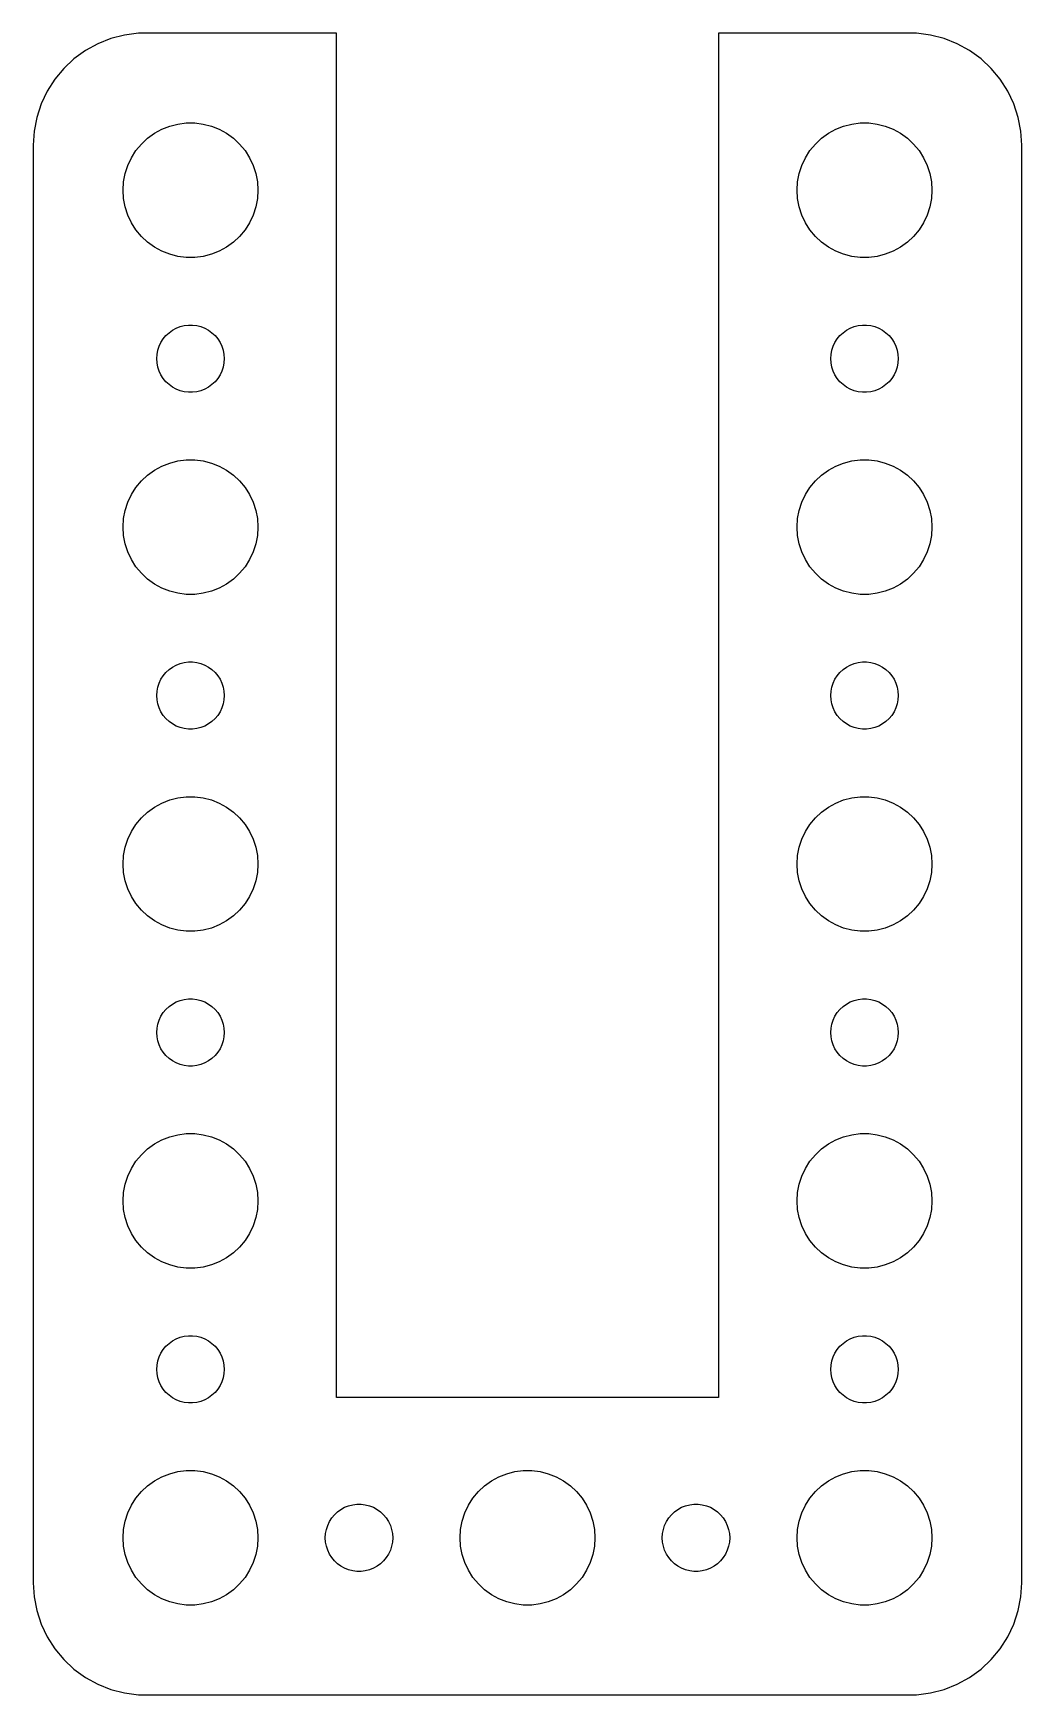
# Model space of a CAD drawing. Header units: metres. Extents: x -22 to 22, y 383 to 709.
# Drawn here: x -22 to 22, y 635 to 709 of the extents above; entities that cross this region are included whole.
import ezdxf

# ---------------------------------------------------------------- set-up
doc = ezdxf.new("R2010")
doc.units = ezdxf.units.M

msp = doc.modelspace()

# ---------------------------------------------------------------- linework, layer by layer
for p, q in [((-18.5451, 708.755), (-19.1289, 708.524)), ((-17.9369, 708.911), (-18.5451, 708.755)), ((-17.3139, 708.99), (-17.9369, 708.911)), ((-8.5, 708.99), (-17.3139, 708.99)), ((-8.5, 648.25), (-8.5, 708.99)), ((17.3139, 708.99), (8.5, 708.99)), ((8.5, 708.99), (8.5, 648.25)), ((17.9369, 708.911), (17.3139, 708.99)), ((18.5451, 708.755), (17.9369, 708.911)), ((19.1289, 708.524), (18.5451, 708.755)), ((-19.6791, 708.222), (-20.1871, 707.853)), ((-19.1289, 708.524), (-19.6791, 708.222)), ((19.6791, 708.222), (19.1289, 708.524)), ((20.1871, 707.853), (19.6791, 708.222)), ((-20.6448, 707.423), (-21.0451, 706.939)), ((-20.1871, 707.853), (-20.6448, 707.423)), ((20.6448, 707.423), (20.1871, 707.853)), ((21.0451, 706.939), (20.6448, 707.423)), ((-21.0451, 706.939), (-21.3815, 706.409)), ((21.3815, 706.409), (21.0451, 706.939)), ((-21.6489, 705.841), (-21.8429, 705.243)), ((-21.3815, 706.409), (-21.6489, 705.841)), ((21.6489, 705.841), (21.3815, 706.409)), ((21.8429, 705.243), (21.6489, 705.841)), ((-21.8429, 705.243), (-21.9606, 704.627)), ((21.9606, 704.627), (21.8429, 705.243)), ((-21.9606, 704.627), (-22, 704)), ((-17.1869, 704.054), (-16.9123, 704.312)), ((-16.9123, 704.312), (-16.6075, 704.533)), ((-16.6075, 704.533), (-16.2773, 704.714)), ((-16.2773, 704.714), (-15.927, 704.853)), ((-15.927, 704.853), (-15.5621, 704.947)), ((-15.5621, 704.947), (-15.1884, 704.994)), ((-15.1884, 704.994), (-14.8116, 704.994)), ((-14.8116, 704.994), (-14.4379, 704.947)), ((-14.4379, 704.947), (-14.0729, 704.853)), ((-14.0729, 704.853), (-13.7227, 704.714)), ((-13.7227, 704.714), (-13.3925, 704.533)), ((-13.3925, 704.533), (-13.0877, 704.312)), ((-13.0877, 704.312), (-12.8131, 704.054)), ((12.8131, 704.054), (13.0877, 704.312)), ((13.0877, 704.312), (13.3925, 704.533)), ((13.3925, 704.533), (13.7227, 704.714)), ((13.7227, 704.714), (14.0729, 704.853)), ((14.0729, 704.853), (14.4379, 704.947)), ((14.4379, 704.947), (14.8116, 704.994)), ((14.8116, 704.994), (15.1884, 704.994)), ((15.1884, 704.994), (15.5621, 704.947)), ((15.5621, 704.947), (15.927, 704.853)), ((15.927, 704.853), (16.2773, 704.714)), ((16.2773, 704.714), (16.6075, 704.533)), ((16.6075, 704.533), (16.9123, 704.312)), ((16.9123, 704.312), (17.1869, 704.054)), ((22, 704), (21.9606, 704.627)), ((-22, 704), (-22, 640)), ((-17.6289, 703.445), (-17.427, 703.763)), ((-17.427, 703.763), (-17.1869, 704.054)), ((-12.8131, 704.054), (-12.5729, 703.763)), ((-12.5729, 703.763), (-12.3711, 703.445)), ((12.3711, 703.445), (12.5729, 703.763)), ((12.5729, 703.763), (12.8131, 704.054)), ((17.1869, 704.054), (17.427, 703.763)), ((17.427, 703.763), (17.6289, 703.445)), ((22, 640), (22, 704)), ((-17.9057, 702.746), (-17.7893, 703.104)), ((-17.7893, 703.104), (-17.6289, 703.445)), ((-12.3711, 703.445), (-12.2107, 703.104)), ((-12.2107, 703.104), (-12.0942, 702.746)), ((12.0942, 702.746), (12.2107, 703.104)), ((12.2107, 703.104), (12.3711, 703.445)), ((17.6289, 703.445), (17.7893, 703.104)), ((17.7893, 703.104), (17.9057, 702.746)), ((-18, 702), (-17.9763, 702.376)), ((-17.9763, 702.376), (-17.9057, 702.746)), ((-12.0942, 702.746), (-12.0237, 702.376)), ((-12.0237, 702.376), (-12, 702)), ((12, 702), (12.0237, 702.376)), ((12.0237, 702.376), (12.0942, 702.746)), ((17.9057, 702.746), (17.9763, 702.376)), ((17.9763, 702.376), (18, 702)), ((-17.9763, 701.624), (-18, 702)), ((-17.9057, 701.254), (-17.9763, 701.624)), ((-12.0237, 701.624), (-12.0942, 701.254)), ((-12, 702), (-12.0237, 701.624)), ((12.0237, 701.624), (12, 702)), ((12.0942, 701.254), (12.0237, 701.624)), ((17.9763, 701.624), (17.9057, 701.254)), ((18, 702), (17.9763, 701.624)), ((-17.7893, 700.896), (-17.9057, 701.254)), ((-17.6289, 700.555), (-17.7893, 700.896)), ((-12.2107, 700.896), (-12.3711, 700.555)), ((-12.0942, 701.254), (-12.2107, 700.896)), ((12.2107, 700.896), (12.0942, 701.254)), ((12.3711, 700.555), (12.2107, 700.896)), ((17.7893, 700.896), (17.6289, 700.555)), ((17.9057, 701.254), (17.7893, 700.896)), ((-17.427, 700.237), (-17.6289, 700.555)), ((-17.1869, 699.946), (-17.427, 700.237)), ((-16.9123, 699.688), (-17.1869, 699.946)), ((-12.8131, 699.946), (-13.0877, 699.688)), ((-12.5729, 700.237), (-12.8131, 699.946)), ((-12.3711, 700.555), (-12.5729, 700.237)), ((12.5729, 700.237), (12.3711, 700.555)), ((12.8131, 699.946), (12.5729, 700.237)), ((13.0877, 699.688), (12.8131, 699.946)), ((17.1869, 699.946), (16.9123, 699.688)), ((17.427, 700.237), (17.1869, 699.946)), ((17.6289, 700.555), (17.427, 700.237)), ((-16.6075, 699.467), (-16.9123, 699.688)), ((-16.2773, 699.286), (-16.6075, 699.467)), ((-15.927, 699.147), (-16.2773, 699.286)), ((-15.5621, 699.053), (-15.927, 699.147)), ((-14.0729, 699.147), (-14.4379, 699.053)), ((-13.7227, 699.286), (-14.0729, 699.147)), ((-13.3925, 699.467), (-13.7227, 699.286)), ((-13.0877, 699.688), (-13.3925, 699.467)), ((13.3925, 699.467), (13.0877, 699.688)), ((13.7227, 699.286), (13.3925, 699.467)), ((14.0729, 699.147), (13.7227, 699.286)), ((14.4379, 699.053), (14.0729, 699.147)), ((15.927, 699.147), (15.5621, 699.053)), ((16.2773, 699.286), (15.927, 699.147)), ((16.6075, 699.467), (16.2773, 699.286)), ((16.9123, 699.688), (16.6075, 699.467)), ((-15.1884, 699.006), (-15.5621, 699.053)), ((-14.8116, 699.006), (-15.1884, 699.006)), ((-14.4379, 699.053), (-14.8116, 699.006)), ((14.8116, 699.006), (14.4379, 699.053)), ((15.1884, 699.006), (14.8116, 699.006)), ((15.5621, 699.053), (15.1884, 699.006)), ((-16.2135, 695.382), (-16.0934, 695.527)), ((-16.0934, 695.527), (-15.9561, 695.656)), ((-15.9561, 695.656), (-15.8037, 695.766)), ((-15.8037, 695.766), (-15.6387, 695.857)), ((-15.6387, 695.857), (-15.4635, 695.927)), ((-15.4635, 695.927), (-15.2811, 695.973)), ((-15.2811, 695.973), (-15.0942, 695.997)), ((-15.0942, 695.997), (-14.9058, 695.997)), ((-14.9058, 695.997), (-14.7189, 695.973)), ((-14.7189, 695.973), (-14.5365, 695.927)), ((-14.5365, 695.927), (-14.3613, 695.857)), ((-14.3613, 695.857), (-14.1963, 695.766)), ((-14.1963, 695.766), (-14.0439, 695.656)), ((-14.0439, 695.656), (-13.9065, 695.527)), ((-13.9065, 695.527), (-13.7865, 695.382)), ((13.7865, 695.382), (13.9065, 695.527)), ((13.9065, 695.527), (14.0439, 695.656)), ((14.0439, 695.656), (14.1963, 695.766)), ((14.1963, 695.766), (14.3613, 695.857)), ((14.3613, 695.857), (14.5365, 695.927)), ((14.5365, 695.927), (14.7189, 695.973)), ((14.7189, 695.973), (14.9058, 695.997)), ((14.9058, 695.997), (15.0942, 695.997)), ((15.0942, 695.997), (15.2811, 695.973)), ((15.2811, 695.973), (15.4635, 695.927)), ((15.4635, 695.927), (15.6387, 695.857)), ((15.6387, 695.857), (15.8037, 695.766)), ((15.8037, 695.766), (15.9561, 695.656)), ((15.9561, 695.656), (16.0934, 695.527)), ((16.0934, 695.527), (16.2135, 695.382)), ((-16.5, 694.5), (-16.4882, 694.688)), ((-16.4882, 694.688), (-16.4529, 694.873)), ((-16.4529, 694.873), (-16.3947, 695.052)), ((-16.3947, 695.052), (-16.3145, 695.223)), ((-16.3145, 695.223), (-16.2135, 695.382)), ((-13.7865, 695.382), (-13.6855, 695.223)), ((-13.6855, 695.223), (-13.6053, 695.052)), ((-13.6053, 695.052), (-13.5471, 694.873)), ((-13.5471, 694.873), (-13.5118, 694.688)), ((-13.5118, 694.688), (-13.5, 694.5)), ((13.5, 694.5), (13.5118, 694.688)), ((13.5118, 694.688), (13.5471, 694.873)), ((13.5471, 694.873), (13.6053, 695.052)), ((13.6053, 695.052), (13.6855, 695.223)), ((13.6855, 695.223), (13.7865, 695.382)), ((16.2135, 695.382), (16.3145, 695.223)), ((16.3145, 695.223), (16.3947, 695.052)), ((16.3947, 695.052), (16.4529, 694.873)), ((16.4529, 694.873), (16.4882, 694.688)), ((16.4882, 694.688), (16.5, 694.5)), ((-16.4882, 694.312), (-16.5, 694.5)), ((-16.4529, 694.127), (-16.4882, 694.312)), ((-16.3947, 693.948), (-16.4529, 694.127)), ((-16.3145, 693.777), (-16.3947, 693.948)), ((-13.6053, 693.948), (-13.6855, 693.777)), ((-13.5471, 694.127), (-13.6053, 693.948)), ((-13.5118, 694.312), (-13.5471, 694.127)), ((-13.5, 694.5), (-13.5118, 694.312)), ((13.5118, 694.312), (13.5, 694.5)), ((13.5471, 694.127), (13.5118, 694.312)), ((13.6053, 693.948), (13.5471, 694.127)), ((13.6855, 693.777), (13.6053, 693.948)), ((16.3947, 693.948), (16.3145, 693.777)), ((16.4529, 694.127), (16.3947, 693.948)), ((16.4882, 694.312), (16.4529, 694.127)), ((16.5, 694.5), (16.4882, 694.312)), ((-16.2135, 693.618), (-16.3145, 693.777)), ((-16.0934, 693.473), (-16.2135, 693.618)), ((-15.9561, 693.344), (-16.0934, 693.473)), ((-15.8037, 693.234), (-15.9561, 693.344)), ((-15.6387, 693.143), (-15.8037, 693.234)), ((-14.1963, 693.234), (-14.3613, 693.143)), ((-14.0439, 693.344), (-14.1963, 693.234)), ((-13.9065, 693.473), (-14.0439, 693.344)), ((-13.7865, 693.618), (-13.9065, 693.473)), ((-13.6855, 693.777), (-13.7865, 693.618)), ((13.7865, 693.618), (13.6855, 693.777)), ((13.9065, 693.473), (13.7865, 693.618)), ((14.0439, 693.344), (13.9065, 693.473)), ((14.1963, 693.234), (14.0439, 693.344)), ((14.3613, 693.143), (14.1963, 693.234)), ((15.8037, 693.234), (15.6387, 693.143)), ((15.9561, 693.344), (15.8037, 693.234)), ((16.0934, 693.473), (15.9561, 693.344)), ((16.2135, 693.618), (16.0934, 693.473)), ((16.3145, 693.777), (16.2135, 693.618)), ((-15.4635, 693.073), (-15.6387, 693.143)), ((-15.2811, 693.027), (-15.4635, 693.073)), ((-15.0942, 693.003), (-15.2811, 693.027)), ((-14.9058, 693.003), (-15.0942, 693.003)), ((-14.7189, 693.027), (-14.9058, 693.003)), ((-14.5365, 693.073), (-14.7189, 693.027)), ((-14.3613, 693.143), (-14.5365, 693.073)), ((14.5365, 693.073), (14.3613, 693.143)), ((14.7189, 693.027), (14.5365, 693.073)), ((14.9058, 693.003), (14.7189, 693.027)), ((15.0942, 693.003), (14.9058, 693.003)), ((15.2811, 693.027), (15.0942, 693.003)), ((15.4635, 693.073), (15.2811, 693.027)), ((15.6387, 693.143), (15.4635, 693.073)), ((-16.9123, 689.312), (-16.6075, 689.533)), ((-16.6075, 689.533), (-16.2773, 689.714)), ((-16.2773, 689.714), (-15.927, 689.853)), ((-15.927, 689.853), (-15.5621, 689.947)), ((-15.5621, 689.947), (-15.1884, 689.994)), ((-15.1884, 689.994), (-14.8116, 689.994)), ((-14.8116, 689.994), (-14.4379, 689.947)), ((-14.4379, 689.947), (-14.0729, 689.853)), ((-14.0729, 689.853), (-13.7227, 689.714)), ((-13.7227, 689.714), (-13.3925, 689.533)), ((-13.3925, 689.533), (-13.0877, 689.312)), ((13.0877, 689.312), (13.3925, 689.533)), ((13.3925, 689.533), (13.7227, 689.714)), ((13.7227, 689.714), (14.0729, 689.853)), ((14.0729, 689.853), (14.4379, 689.947)), ((14.4379, 689.947), (14.8116, 689.994)), ((14.8116, 689.994), (15.1884, 689.994)), ((15.1884, 689.994), (15.5621, 689.947)), ((15.5621, 689.947), (15.927, 689.853)), ((15.927, 689.853), (16.2773, 689.714)), ((16.2773, 689.714), (16.6075, 689.533)), ((16.6075, 689.533), (16.9123, 689.312)), ((-17.6289, 688.445), (-17.427, 688.763)), ((-17.427, 688.763), (-17.1869, 689.054)), ((-17.1869, 689.054), (-16.9123, 689.312)), ((-13.0877, 689.312), (-12.8131, 689.054)), ((-12.8131, 689.054), (-12.5729, 688.763)), ((-12.5729, 688.763), (-12.3711, 688.445)), ((12.3711, 688.445), (12.5729, 688.763)), ((12.5729, 688.763), (12.8131, 689.054)), ((12.8131, 689.054), (13.0877, 689.312)), ((16.9123, 689.312), (17.1869, 689.054)), ((17.1869, 689.054), (17.427, 688.763)), ((17.427, 688.763), (17.6289, 688.445)), ((-17.9057, 687.746), (-17.7893, 688.104)), ((-17.7893, 688.104), (-17.6289, 688.445)), ((-12.3711, 688.445), (-12.2107, 688.104)), ((-12.2107, 688.104), (-12.0942, 687.746)), ((12.0942, 687.746), (12.2107, 688.104)), ((12.2107, 688.104), (12.3711, 688.445)), ((17.6289, 688.445), (17.7893, 688.104)), ((17.7893, 688.104), (17.9057, 687.746)), ((-18, 687), (-17.9763, 687.376)), ((-17.9763, 687.376), (-17.9057, 687.746)), ((-12.0942, 687.746), (-12.0237, 687.376)), ((-12.0237, 687.376), (-12, 687)), ((12, 687), (12.0237, 687.376)), ((12.0237, 687.376), (12.0942, 687.746)), ((17.9057, 687.746), (17.9763, 687.376)), ((17.9763, 687.376), (18, 687)), ((-17.9763, 686.624), (-18, 687)), ((-17.9057, 686.254), (-17.9763, 686.624)), ((-12.0237, 686.624), (-12.0942, 686.254)), ((-12, 687), (-12.0237, 686.624)), ((12.0237, 686.624), (12, 687)), ((12.0942, 686.254), (12.0237, 686.624)), ((17.9763, 686.624), (17.9057, 686.254)), ((18, 687), (17.9763, 686.624)), ((-17.7893, 685.896), (-17.9057, 686.254)), ((-17.6289, 685.555), (-17.7893, 685.896)), ((-12.2107, 685.896), (-12.3711, 685.555)), ((-12.0942, 686.254), (-12.2107, 685.896)), ((12.2107, 685.896), (12.0942, 686.254)), ((12.3711, 685.555), (12.2107, 685.896)), ((17.7893, 685.896), (17.6289, 685.555)), ((17.9057, 686.254), (17.7893, 685.896)), ((-17.427, 685.237), (-17.6289, 685.555)), ((-17.1869, 684.946), (-17.427, 685.237)), ((-12.5729, 685.237), (-12.8131, 684.946)), ((-12.3711, 685.555), (-12.5729, 685.237)), ((12.5729, 685.237), (12.3711, 685.555)), ((12.8131, 684.946), (12.5729, 685.237)), ((17.427, 685.237), (17.1869, 684.946)), ((17.6289, 685.555), (17.427, 685.237)), ((-16.9123, 684.688), (-17.1869, 684.946)), ((-16.6075, 684.467), (-16.9123, 684.688)), ((-16.2773, 684.286), (-16.6075, 684.467)), ((-13.3925, 684.467), (-13.7227, 684.286)), ((-13.0877, 684.688), (-13.3925, 684.467)), ((-12.8131, 684.946), (-13.0877, 684.688)), ((13.0877, 684.688), (12.8131, 684.946)), ((13.3925, 684.467), (13.0877, 684.688)), ((13.7227, 684.286), (13.3925, 684.467)), ((16.6075, 684.467), (16.2773, 684.286)), ((16.9123, 684.688), (16.6075, 684.467)), ((17.1869, 684.946), (16.9123, 684.688)), ((-15.927, 684.147), (-16.2773, 684.286)), ((-15.5621, 684.053), (-15.927, 684.147)), ((-15.1884, 684.006), (-15.5621, 684.053)), ((-14.8116, 684.006), (-15.1884, 684.006)), ((-14.4379, 684.053), (-14.8116, 684.006)), ((-14.0729, 684.147), (-14.4379, 684.053)), ((-13.7227, 684.286), (-14.0729, 684.147)), ((14.0729, 684.147), (13.7227, 684.286)), ((14.4379, 684.053), (14.0729, 684.147)), ((14.8116, 684.006), (14.4379, 684.053)), ((15.1884, 684.006), (14.8116, 684.006)), ((15.5621, 684.053), (15.1884, 684.006)), ((15.927, 684.147), (15.5621, 684.053)), ((16.2773, 684.286), (15.927, 684.147)), ((-16.0934, 680.527), (-15.9561, 680.656)), ((-15.9561, 680.656), (-15.8037, 680.766)), ((-15.8037, 680.766), (-15.6387, 680.857)), ((-15.6387, 680.857), (-15.4635, 680.927)), ((-15.4635, 680.927), (-15.2811, 680.973)), ((-15.2811, 680.973), (-15.0942, 680.997)), ((-15.0942, 680.997), (-14.9058, 680.997)), ((-14.9058, 680.997), (-14.7189, 680.973)), ((-14.7189, 680.973), (-14.5365, 680.927)), ((-14.5365, 680.927), (-14.3613, 680.857)), ((-14.3613, 680.857), (-14.1963, 680.766)), ((-14.1963, 680.766), (-14.0439, 680.656)), ((-14.0439, 680.656), (-13.9065, 680.527)), ((13.9065, 680.527), (14.0439, 680.656)), ((14.0439, 680.656), (14.1963, 680.766)), ((14.1963, 680.766), (14.3613, 680.857)), ((14.3613, 680.857), (14.5365, 680.927)), ((14.5365, 680.927), (14.7189, 680.973)), ((14.7189, 680.973), (14.9058, 680.997)), ((14.9058, 680.997), (15.0942, 680.997)), ((15.0942, 680.997), (15.2811, 680.973)), ((15.2811, 680.973), (15.4635, 680.927)), ((15.4635, 680.927), (15.6387, 680.857)), ((15.6387, 680.857), (15.8037, 680.766)), ((15.8037, 680.766), (15.9561, 680.656)), ((15.9561, 680.656), (16.0934, 680.527)), ((-16.4529, 679.873), (-16.3947, 680.052)), ((-16.3947, 680.052), (-16.3145, 680.223)), ((-16.3145, 680.223), (-16.2135, 680.382)), ((-16.2135, 680.382), (-16.0934, 680.527)), ((-13.9065, 680.527), (-13.7865, 680.382)), ((-13.7865, 680.382), (-13.6855, 680.223)), ((-13.6855, 680.223), (-13.6053, 680.052)), ((-13.6053, 680.052), (-13.5471, 679.873)), ((13.5471, 679.873), (13.6053, 680.052)), ((13.6053, 680.052), (13.6855, 680.223)), ((13.6855, 680.223), (13.7865, 680.382)), ((13.7865, 680.382), (13.9065, 680.527)), ((16.0934, 680.527), (16.2135, 680.382)), ((16.2135, 680.382), (16.3145, 680.223)), ((16.3145, 680.223), (16.3947, 680.052)), ((16.3947, 680.052), (16.4529, 679.873)), ((-16.5, 679.5), (-16.4882, 679.688)), ((-16.4882, 679.312), (-16.5, 679.5)), ((-16.4882, 679.688), (-16.4529, 679.873)), ((-16.4529, 679.127), (-16.4882, 679.312)), ((-13.5471, 679.873), (-13.5118, 679.688)), ((-13.5118, 679.312), (-13.5471, 679.127)), ((-13.5118, 679.688), (-13.5, 679.5)), ((-13.5, 679.5), (-13.5118, 679.312)), ((13.5, 679.5), (13.5118, 679.688)), ((13.5118, 679.312), (13.5, 679.5)), ((13.5118, 679.688), (13.5471, 679.873)), ((13.5471, 679.127), (13.5118, 679.312)), ((16.4529, 679.873), (16.4882, 679.688)), ((16.4882, 679.312), (16.4529, 679.127)), ((16.4882, 679.688), (16.5, 679.5)), ((16.5, 679.5), (16.4882, 679.312)), ((-16.3947, 678.948), (-16.4529, 679.127)), ((-16.3145, 678.777), (-16.3947, 678.948)), ((-16.2135, 678.618), (-16.3145, 678.777)), ((-16.0934, 678.473), (-16.2135, 678.618)), ((-15.9561, 678.344), (-16.0934, 678.473)), ((-13.9065, 678.473), (-14.0439, 678.344)), ((-13.7865, 678.618), (-13.9065, 678.473)), ((-13.6855, 678.777), (-13.7865, 678.618)), ((-13.6053, 678.948), (-13.6855, 678.777)), ((-13.5471, 679.127), (-13.6053, 678.948)), ((13.6053, 678.948), (13.5471, 679.127)), ((13.6855, 678.777), (13.6053, 678.948)), ((13.7865, 678.618), (13.6855, 678.777)), ((13.9065, 678.473), (13.7865, 678.618)), ((14.0439, 678.344), (13.9065, 678.473)), ((16.0934, 678.473), (15.9561, 678.344)), ((16.2135, 678.618), (16.0934, 678.473)), ((16.3145, 678.777), (16.2135, 678.618)), ((16.3947, 678.948), (16.3145, 678.777)), ((16.4529, 679.127), (16.3947, 678.948)), ((-15.8037, 678.234), (-15.9561, 678.344)), ((-15.6387, 678.143), (-15.8037, 678.234)), ((-15.4635, 678.073), (-15.6387, 678.143)), ((-15.2811, 678.027), (-15.4635, 678.073)), ((-15.0942, 678.003), (-15.2811, 678.027)), ((-14.9058, 678.003), (-15.0942, 678.003)), ((-14.7189, 678.027), (-14.9058, 678.003)), ((-14.5365, 678.073), (-14.7189, 678.027)), ((-14.3613, 678.143), (-14.5365, 678.073)), ((-14.1963, 678.234), (-14.3613, 678.143)), ((-14.0439, 678.344), (-14.1963, 678.234)), ((14.1963, 678.234), (14.0439, 678.344)), ((14.3613, 678.143), (14.1963, 678.234)), ((14.5365, 678.073), (14.3613, 678.143)), ((14.7189, 678.027), (14.5365, 678.073)), ((14.9058, 678.003), (14.7189, 678.027)), ((15.0942, 678.003), (14.9058, 678.003)), ((15.2811, 678.027), (15.0942, 678.003)), ((15.4635, 678.073), (15.2811, 678.027)), ((15.6387, 678.143), (15.4635, 678.073)), ((15.8037, 678.234), (15.6387, 678.143)), ((15.9561, 678.344), (15.8037, 678.234)), ((-16.6075, 674.533), (-16.2773, 674.714)), ((-16.2773, 674.714), (-15.927, 674.853)), ((-15.927, 674.853), (-15.5621, 674.947)), ((-15.5621, 674.947), (-15.1884, 674.994)), ((-15.1884, 674.994), (-14.8116, 674.994)), ((-14.8116, 674.994), (-14.4379, 674.947)), ((-14.4379, 674.947), (-14.0729, 674.853)), ((-14.0729, 674.853), (-13.7227, 674.714)), ((-13.7227, 674.714), (-13.3925, 674.533)), ((13.3925, 674.533), (13.7227, 674.714)), ((13.7227, 674.714), (14.0729, 674.853)), ((14.0729, 674.853), (14.4379, 674.947)), ((14.4379, 674.947), (14.8116, 674.994)), ((14.8116, 674.994), (15.1884, 674.994)), ((15.1884, 674.994), (15.5621, 674.947)), ((15.5621, 674.947), (15.927, 674.853)), ((15.927, 674.853), (16.2773, 674.714)), ((16.2773, 674.714), (16.6075, 674.533)), ((-17.427, 673.763), (-17.1869, 674.054)), ((-17.1869, 674.054), (-16.9123, 674.312)), ((-16.9123, 674.312), (-16.6075, 674.533)), ((-13.3925, 674.533), (-13.0877, 674.312)), ((-13.0877, 674.312), (-12.8131, 674.054)), ((-12.8131, 674.054), (-12.5729, 673.763)), ((12.5729, 673.763), (12.8131, 674.054)), ((12.8131, 674.054), (13.0877, 674.312)), ((13.0877, 674.312), (13.3925, 674.533)), ((16.6075, 674.533), (16.9123, 674.312)), ((16.9123, 674.312), (17.1869, 674.054)), ((17.1869, 674.054), (17.427, 673.763)), ((-17.7893, 673.104), (-17.6289, 673.445)), ((-17.6289, 673.445), (-17.427, 673.763)), ((-12.5729, 673.763), (-12.3711, 673.445)), ((-12.3711, 673.445), (-12.2107, 673.104)), ((12.2107, 673.104), (12.3711, 673.445)), ((12.3711, 673.445), (12.5729, 673.763)), ((17.427, 673.763), (17.6289, 673.445)), ((17.6289, 673.445), (17.7893, 673.104)), ((-17.9763, 672.376), (-17.9057, 672.746)), ((-17.9057, 672.746), (-17.7893, 673.104)), ((-12.2107, 673.104), (-12.0942, 672.746)), ((-12.0942, 672.746), (-12.0237, 672.376)), ((12.0237, 672.376), (12.0942, 672.746)), ((12.0942, 672.746), (12.2107, 673.104)), ((17.7893, 673.104), (17.9057, 672.746)), ((17.9057, 672.746), (17.9763, 672.376)), ((-18, 672), (-17.9763, 672.376)), ((-17.9763, 671.624), (-18, 672)), ((-12.0237, 672.376), (-12, 672)), ((-12, 672), (-12.0237, 671.624)), ((12, 672), (12.0237, 672.376)), ((12.0237, 671.624), (12, 672)), ((17.9763, 672.376), (18, 672)), ((18, 672), (17.9763, 671.624)), ((-17.9057, 671.254), (-17.9763, 671.624)), ((-17.7893, 670.896), (-17.9057, 671.254)), ((-12.0942, 671.254), (-12.2107, 670.896)), ((-12.0237, 671.624), (-12.0942, 671.254)), ((12.0942, 671.254), (12.0237, 671.624)), ((12.2107, 670.896), (12.0942, 671.254)), ((17.9057, 671.254), (17.7893, 670.896)), ((17.9763, 671.624), (17.9057, 671.254)), ((-17.6289, 670.555), (-17.7893, 670.896)), ((-17.427, 670.237), (-17.6289, 670.555)), ((-12.3711, 670.555), (-12.5729, 670.237)), ((-12.2107, 670.896), (-12.3711, 670.555)), ((12.3711, 670.555), (12.2107, 670.896)), ((12.5729, 670.237), (12.3711, 670.555)), ((17.6289, 670.555), (17.427, 670.237)), ((17.7893, 670.896), (17.6289, 670.555)), ((-17.1869, 669.946), (-17.427, 670.237)), ((-16.9123, 669.688), (-17.1869, 669.946)), ((-16.6075, 669.467), (-16.9123, 669.688)), ((-13.0877, 669.688), (-13.3925, 669.467)), ((-12.8131, 669.946), (-13.0877, 669.688)), ((-12.5729, 670.237), (-12.8131, 669.946)), ((12.8131, 669.946), (12.5729, 670.237)), ((13.0877, 669.688), (12.8131, 669.946)), ((13.3925, 669.467), (13.0877, 669.688)), ((16.9123, 669.688), (16.6075, 669.467)), ((17.1869, 669.946), (16.9123, 669.688)), ((17.427, 670.237), (17.1869, 669.946)), ((-16.2773, 669.286), (-16.6075, 669.467)), ((-15.927, 669.147), (-16.2773, 669.286)), ((-15.5621, 669.053), (-15.927, 669.147)), ((-15.1884, 669.006), (-15.5621, 669.053)), ((-14.8116, 669.006), (-15.1884, 669.006)), ((-14.4379, 669.053), (-14.8116, 669.006)), ((-14.0729, 669.147), (-14.4379, 669.053)), ((-13.7227, 669.286), (-14.0729, 669.147)), ((-13.3925, 669.467), (-13.7227, 669.286)), ((13.7227, 669.286), (13.3925, 669.467)), ((14.0729, 669.147), (13.7227, 669.286)), ((14.4379, 669.053), (14.0729, 669.147)), ((14.8116, 669.006), (14.4379, 669.053)), ((15.1884, 669.006), (14.8116, 669.006)), ((15.5621, 669.053), (15.1884, 669.006)), ((15.927, 669.147), (15.5621, 669.053)), ((16.2773, 669.286), (15.927, 669.147)), ((16.6075, 669.467), (16.2773, 669.286)), ((-15.8037, 665.766), (-15.6387, 665.857)), ((-15.6387, 665.857), (-15.4635, 665.927)), ((-15.4635, 665.927), (-15.2811, 665.973)), ((-15.2811, 665.973), (-15.0942, 665.997)), ((-15.0942, 665.997), (-14.9058, 665.997)), ((-14.9058, 665.997), (-14.7189, 665.973)), ((-14.7189, 665.973), (-14.5365, 665.927)), ((-14.5365, 665.927), (-14.3613, 665.857)), ((-14.3613, 665.857), (-14.1963, 665.766)), ((14.1963, 665.766), (14.3613, 665.857)), ((14.3613, 665.857), (14.5365, 665.927)), ((14.5365, 665.927), (14.7189, 665.973)), ((14.7189, 665.973), (14.9058, 665.997)), ((14.9058, 665.997), (15.0942, 665.997)), ((15.0942, 665.997), (15.2811, 665.973)), ((15.2811, 665.973), (15.4635, 665.927)), ((15.4635, 665.927), (15.6387, 665.857)), ((15.6387, 665.857), (15.8037, 665.766)), ((-16.3947, 665.052), (-16.3145, 665.223)), ((-16.3145, 665.223), (-16.2135, 665.382)), ((-16.2135, 665.382), (-16.0934, 665.527)), ((-16.0934, 665.527), (-15.9561, 665.656)), ((-15.9561, 665.656), (-15.8037, 665.766)), ((-14.1963, 665.766), (-14.0439, 665.656)), ((-14.0439, 665.656), (-13.9065, 665.527)), ((-13.9065, 665.527), (-13.7865, 665.382)), ((-13.7865, 665.382), (-13.6855, 665.223)), ((-13.6855, 665.223), (-13.6053, 665.052)), ((13.6053, 665.052), (13.6855, 665.223)), ((13.6855, 665.223), (13.7865, 665.382)), ((13.7865, 665.382), (13.9065, 665.527)), ((13.9065, 665.527), (14.0439, 665.656)), ((14.0439, 665.656), (14.1963, 665.766)), ((15.8037, 665.766), (15.9561, 665.656)), ((15.9561, 665.656), (16.0934, 665.527)), ((16.0934, 665.527), (16.2135, 665.382)), ((16.2135, 665.382), (16.3145, 665.223)), ((16.3145, 665.223), (16.3947, 665.052)), ((-16.5, 664.5), (-16.4882, 664.688)), ((-16.4882, 664.312), (-16.5, 664.5)), ((-16.4882, 664.688), (-16.4529, 664.873)), ((-16.4529, 664.873), (-16.3947, 665.052)), ((-13.6053, 665.052), (-13.5471, 664.873)), ((-13.5471, 664.873), (-13.5118, 664.688)), ((-13.5118, 664.688), (-13.5, 664.5)), ((-13.5, 664.5), (-13.5118, 664.312)), ((13.5, 664.5), (13.5118, 664.688)), ((13.5118, 664.312), (13.5, 664.5)), ((13.5118, 664.688), (13.5471, 664.873)), ((13.5471, 664.873), (13.6053, 665.052)), ((16.3947, 665.052), (16.4529, 664.873)), ((16.4529, 664.873), (16.4882, 664.688)), ((16.4882, 664.688), (16.5, 664.5)), ((16.5, 664.5), (16.4882, 664.312)), ((-16.4529, 664.127), (-16.4882, 664.312)), ((-16.3947, 663.948), (-16.4529, 664.127)), ((-16.3145, 663.777), (-16.3947, 663.948)), ((-16.2135, 663.618), (-16.3145, 663.777)), ((-16.0934, 663.473), (-16.2135, 663.618)), ((-13.7865, 663.618), (-13.9065, 663.473)), ((-13.6855, 663.777), (-13.7865, 663.618)), ((-13.6053, 663.948), (-13.6855, 663.777)), ((-13.5471, 664.127), (-13.6053, 663.948)), ((-13.5118, 664.312), (-13.5471, 664.127)), ((13.5471, 664.127), (13.5118, 664.312)), ((13.6053, 663.948), (13.5471, 664.127)), ((13.6855, 663.777), (13.6053, 663.948)), ((13.7865, 663.618), (13.6855, 663.777)), ((13.9065, 663.473), (13.7865, 663.618)), ((16.2135, 663.618), (16.0934, 663.473)), ((16.3145, 663.777), (16.2135, 663.618)), ((16.3947, 663.948), (16.3145, 663.777)), ((16.4529, 664.127), (16.3947, 663.948)), ((16.4882, 664.312), (16.4529, 664.127)), ((-15.9561, 663.344), (-16.0934, 663.473)), ((-15.8037, 663.234), (-15.9561, 663.344)), ((-15.6387, 663.143), (-15.8037, 663.234)), ((-15.4635, 663.073), (-15.6387, 663.143)), ((-15.2811, 663.027), (-15.4635, 663.073)), ((-15.0942, 663.003), (-15.2811, 663.027)), ((-14.9058, 663.003), (-15.0942, 663.003)), ((-14.7189, 663.027), (-14.9058, 663.003)), ((-14.5365, 663.073), (-14.7189, 663.027)), ((-14.3613, 663.143), (-14.5365, 663.073)), ((-14.1963, 663.234), (-14.3613, 663.143)), ((-14.0439, 663.344), (-14.1963, 663.234)), ((-13.9065, 663.473), (-14.0439, 663.344)), ((14.0439, 663.344), (13.9065, 663.473)), ((14.1963, 663.234), (14.0439, 663.344)), ((14.3613, 663.143), (14.1963, 663.234)), ((14.5365, 663.073), (14.3613, 663.143)), ((14.7189, 663.027), (14.5365, 663.073)), ((14.9058, 663.003), (14.7189, 663.027)), ((15.0942, 663.003), (14.9058, 663.003)), ((15.2811, 663.027), (15.0942, 663.003)), ((15.4635, 663.073), (15.2811, 663.027)), ((15.6387, 663.143), (15.4635, 663.073)), ((15.8037, 663.234), (15.6387, 663.143)), ((15.9561, 663.344), (15.8037, 663.234)), ((16.0934, 663.473), (15.9561, 663.344)), ((-15.927, 659.853), (-15.5621, 659.947)), ((-15.5621, 659.947), (-15.1884, 659.994)), ((-15.1884, 659.994), (-14.8116, 659.994)), ((-14.8116, 659.994), (-14.4379, 659.947)), ((-14.4379, 659.947), (-14.0729, 659.853)), ((14.0729, 659.853), (14.4379, 659.947)), ((14.4379, 659.947), (14.8116, 659.994)), ((14.8116, 659.994), (15.1884, 659.994)), ((15.1884, 659.994), (15.5621, 659.947)), ((15.5621, 659.947), (15.927, 659.853)), ((-17.1869, 659.054), (-16.9123, 659.312)), ((-16.9123, 659.312), (-16.6075, 659.533)), ((-16.6075, 659.533), (-16.2773, 659.714)), ((-16.2773, 659.714), (-15.927, 659.853)), ((-14.0729, 659.853), (-13.7227, 659.714)), ((-13.7227, 659.714), (-13.3925, 659.533)), ((-13.3925, 659.533), (-13.0877, 659.312)), ((-13.0877, 659.312), (-12.8131, 659.054)), ((12.8131, 659.054), (13.0877, 659.312)), ((13.0877, 659.312), (13.3925, 659.533)), ((13.3925, 659.533), (13.7227, 659.714)), ((13.7227, 659.714), (14.0729, 659.853)), ((15.927, 659.853), (16.2773, 659.714)), ((16.2773, 659.714), (16.6075, 659.533)), ((16.6075, 659.533), (16.9123, 659.312)), ((16.9123, 659.312), (17.1869, 659.054)), ((-17.7893, 658.104), (-17.6289, 658.445)), ((-17.6289, 658.445), (-17.427, 658.763)), ((-17.427, 658.763), (-17.1869, 659.054)), ((-12.8131, 659.054), (-12.5729, 658.763)), ((-12.5729, 658.763), (-12.3711, 658.445)), ((-12.3711, 658.445), (-12.2107, 658.104)), ((12.2107, 658.104), (12.3711, 658.445)), ((12.3711, 658.445), (12.5729, 658.763)), ((12.5729, 658.763), (12.8131, 659.054)), ((17.1869, 659.054), (17.427, 658.763)), ((17.427, 658.763), (17.6289, 658.445)), ((17.6289, 658.445), (17.7893, 658.104)), ((-17.9763, 657.376), (-17.9057, 657.746)), ((-17.9057, 657.746), (-17.7893, 658.104)), ((-12.2107, 658.104), (-12.0942, 657.746)), ((-12.0942, 657.746), (-12.0237, 657.376)), ((12.0237, 657.376), (12.0942, 657.746)), ((12.0942, 657.746), (12.2107, 658.104)), ((17.7893, 658.104), (17.9057, 657.746)), ((17.9057, 657.746), (17.9763, 657.376)), ((-18, 657), (-17.9763, 657.376)), ((-17.9763, 656.624), (-18, 657)), ((-12.0237, 657.376), (-12, 657)), ((-12, 657), (-12.0237, 656.624)), ((12, 657), (12.0237, 657.376)), ((12.0237, 656.624), (12, 657)), ((17.9763, 657.376), (18, 657)), ((18, 657), (17.9763, 656.624)), ((-17.9057, 656.254), (-17.9763, 656.624)), ((-17.7893, 655.896), (-17.9057, 656.254)), ((-12.0942, 656.254), (-12.2107, 655.896)), ((-12.0237, 656.624), (-12.0942, 656.254)), ((12.0942, 656.254), (12.0237, 656.624)), ((12.2107, 655.896), (12.0942, 656.254)), ((17.9057, 656.254), (17.7893, 655.896)), ((17.9763, 656.624), (17.9057, 656.254)), ((-17.6289, 655.555), (-17.7893, 655.896)), ((-17.427, 655.237), (-17.6289, 655.555)), ((-12.3711, 655.555), (-12.5729, 655.237)), ((-12.2107, 655.896), (-12.3711, 655.555)), ((12.3711, 655.555), (12.2107, 655.896)), ((12.5729, 655.237), (12.3711, 655.555)), ((17.6289, 655.555), (17.427, 655.237)), ((17.7893, 655.896), (17.6289, 655.555)), ((-17.1869, 654.946), (-17.427, 655.237)), ((-16.9123, 654.688), (-17.1869, 654.946)), ((-12.8131, 654.946), (-13.0877, 654.688)), ((-12.5729, 655.237), (-12.8131, 654.946)), ((12.8131, 654.946), (12.5729, 655.237)), ((13.0877, 654.688), (12.8131, 654.946)), ((17.1869, 654.946), (16.9123, 654.688)), ((17.427, 655.237), (17.1869, 654.946)), ((-16.6075, 654.467), (-16.9123, 654.688)), ((-16.2773, 654.286), (-16.6075, 654.467)), ((-15.927, 654.147), (-16.2773, 654.286)), ((-15.5621, 654.053), (-15.927, 654.147)), ((-15.1884, 654.006), (-15.5621, 654.053)), ((-14.8116, 654.006), (-15.1884, 654.006)), ((-14.4379, 654.053), (-14.8116, 654.006)), ((-14.0729, 654.147), (-14.4379, 654.053)), ((-13.7227, 654.286), (-14.0729, 654.147)), ((-13.3925, 654.467), (-13.7227, 654.286)), ((-13.0877, 654.688), (-13.3925, 654.467)), ((13.3925, 654.467), (13.0877, 654.688)), ((13.7227, 654.286), (13.3925, 654.467)), ((14.0729, 654.147), (13.7227, 654.286)), ((14.4379, 654.053), (14.0729, 654.147)), ((14.8116, 654.006), (14.4379, 654.053)), ((15.1884, 654.006), (14.8116, 654.006)), ((15.5621, 654.053), (15.1884, 654.006)), ((15.927, 654.147), (15.5621, 654.053)), ((16.2773, 654.286), (15.927, 654.147)), ((16.6075, 654.467), (16.2773, 654.286)), ((16.9123, 654.688), (16.6075, 654.467)), ((-16.3145, 650.223), (-16.2135, 650.382)), ((-16.2135, 650.382), (-16.0934, 650.527)), ((-16.0934, 650.527), (-15.9561, 650.656)), ((-15.9561, 650.656), (-15.8037, 650.766)), ((-15.8037, 650.766), (-15.6387, 650.857)), ((-15.6387, 650.857), (-15.4635, 650.927)), ((-15.4635, 650.927), (-15.2811, 650.973)), ((-15.2811, 650.973), (-15.0942, 650.997)), ((-15.0942, 650.997), (-14.9058, 650.997)), ((-14.9058, 650.997), (-14.7189, 650.973)), ((-14.7189, 650.973), (-14.5365, 650.927)), ((-14.5365, 650.927), (-14.3613, 650.857)), ((-14.3613, 650.857), (-14.1963, 650.766)), ((-14.1963, 650.766), (-14.0439, 650.656)), ((-14.0439, 650.656), (-13.9065, 650.527)), ((-13.9065, 650.527), (-13.7865, 650.382)), ((-13.7865, 650.382), (-13.6855, 650.223)), ((13.6855, 650.223), (13.7865, 650.382)), ((13.7865, 650.382), (13.9065, 650.527)), ((13.9065, 650.527), (14.0439, 650.656)), ((14.0439, 650.656), (14.1963, 650.766)), ((14.1963, 650.766), (14.3613, 650.857)), ((14.3613, 650.857), (14.5365, 650.927)), ((14.5365, 650.927), (14.7189, 650.973)), ((14.7189, 650.973), (14.9058, 650.997)), ((14.9058, 650.997), (15.0942, 650.997)), ((15.0942, 650.997), (15.2811, 650.973)), ((15.2811, 650.973), (15.4635, 650.927)), ((15.4635, 650.927), (15.6387, 650.857)), ((15.6387, 650.857), (15.8037, 650.766)), ((15.8037, 650.766), (15.9561, 650.656)), ((15.9561, 650.656), (16.0934, 650.527)), ((16.0934, 650.527), (16.2135, 650.382)), ((16.2135, 650.382), (16.3145, 650.223)), ((-16.5, 649.5), (-16.4882, 649.688)), ((-16.4882, 649.688), (-16.4529, 649.873)), ((-16.4529, 649.873), (-16.3947, 650.052)), ((-16.3947, 650.052), (-16.3145, 650.223)), ((-13.6855, 650.223), (-13.6053, 650.052)), ((-13.6053, 650.052), (-13.5471, 649.873)), ((-13.5471, 649.873), (-13.5118, 649.688)), ((-13.5118, 649.688), (-13.5, 649.5)), ((13.5, 649.5), (13.5118, 649.688)), ((13.5118, 649.688), (13.5471, 649.873)), ((13.5471, 649.873), (13.6053, 650.052)), ((13.6053, 650.052), (13.6855, 650.223)), ((16.3145, 650.223), (16.3947, 650.052)), ((16.3947, 650.052), (16.4529, 649.873)), ((16.4529, 649.873), (16.4882, 649.688)), ((16.4882, 649.688), (16.5, 649.5)), ((-16.4882, 649.312), (-16.5, 649.5)), ((-16.4529, 649.127), (-16.4882, 649.312)), ((-16.3947, 648.948), (-16.4529, 649.127)), ((-16.3145, 648.777), (-16.3947, 648.948)), ((-13.6053, 648.948), (-13.6855, 648.777)), ((-13.5471, 649.127), (-13.6053, 648.948)), ((-13.5118, 649.312), (-13.5471, 649.127)), ((-13.5, 649.5), (-13.5118, 649.312)), ((13.5118, 649.312), (13.5, 649.5)), ((13.5471, 649.127), (13.5118, 649.312)), ((13.6053, 648.948), (13.5471, 649.127)), ((13.6855, 648.777), (13.6053, 648.948)), ((16.3947, 648.948), (16.3145, 648.777)), ((16.4529, 649.127), (16.3947, 648.948)), ((16.4882, 649.312), (16.4529, 649.127)), ((16.5, 649.5), (16.4882, 649.312)), ((-16.2135, 648.618), (-16.3145, 648.777)), ((-16.0934, 648.473), (-16.2135, 648.618)), ((-15.9561, 648.344), (-16.0934, 648.473)), ((-15.8037, 648.234), (-15.9561, 648.344)), ((-15.6387, 648.143), (-15.8037, 648.234)), ((-15.4635, 648.073), (-15.6387, 648.143)), ((-15.2811, 648.027), (-15.4635, 648.073)), ((-14.5365, 648.073), (-14.7189, 648.027)), ((-14.3613, 648.143), (-14.5365, 648.073)), ((-14.1963, 648.234), (-14.3613, 648.143)), ((-14.0439, 648.344), (-14.1963, 648.234)), ((-13.9065, 648.473), (-14.0439, 648.344)), ((-13.7865, 648.618), (-13.9065, 648.473)), ((-13.6855, 648.777), (-13.7865, 648.618)), ((8.5, 648.25), (-8.5, 648.25)), ((13.7865, 648.618), (13.6855, 648.777)), ((13.9065, 648.473), (13.7865, 648.618)), ((14.0439, 648.344), (13.9065, 648.473)), ((14.1963, 648.234), (14.0439, 648.344)), ((14.3613, 648.143), (14.1963, 648.234)), ((14.5365, 648.073), (14.3613, 648.143)), ((14.7189, 648.027), (14.5365, 648.073)), ((15.4635, 648.073), (15.2811, 648.027)), ((15.6387, 648.143), (15.4635, 648.073)), ((15.8037, 648.234), (15.6387, 648.143)), ((15.9561, 648.344), (15.8037, 648.234)), ((16.0934, 648.473), (15.9561, 648.344)), ((16.2135, 648.618), (16.0934, 648.473)), ((16.3145, 648.777), (16.2135, 648.618)), ((-15.0942, 648.003), (-15.2811, 648.027)), ((-14.9058, 648.003), (-15.0942, 648.003)), ((-14.7189, 648.027), (-14.9058, 648.003)), ((14.9058, 648.003), (14.7189, 648.027)), ((15.0942, 648.003), (14.9058, 648.003)), ((15.2811, 648.027), (15.0942, 648.003)), ((-16.9123, 644.312), (-16.6075, 644.533)), ((-16.6075, 644.533), (-16.2773, 644.714)), ((-16.2773, 644.714), (-15.927, 644.853)), ((-15.927, 644.853), (-15.5621, 644.947)), ((-15.5621, 644.947), (-15.1884, 644.994)), ((-15.1884, 644.994), (-14.8116, 644.994)), ((-14.8116, 644.994), (-14.4379, 644.947)), ((-14.4379, 644.947), (-14.0729, 644.853)), ((-14.0729, 644.853), (-13.7227, 644.714)), ((-13.7227, 644.714), (-13.3925, 644.533)), ((-13.3925, 644.533), (-13.0877, 644.312)), ((-1.91226, 644.312), (-1.60747, 644.533)), ((-1.60747, 644.533), (-1.27733, 644.714)), ((-1.27733, 644.714), (-0.92705, 644.853)), ((-0.92705, 644.853), (-0.56213, 644.947)), ((-0.56213, 644.947), (-0.18837, 644.994)), ((-0.18837, 644.994), (0.18837, 644.994)), ((0.18837, 644.994), (0.56213, 644.947)), ((0.56213, 644.947), (0.92705, 644.853)), ((0.92705, 644.853), (1.27733, 644.714)), ((1.27733, 644.714), (1.60747, 644.533)), ((1.60747, 644.533), (1.91226, 644.312)), ((13.0877, 644.312), (13.3925, 644.533)), ((13.3925, 644.533), (13.7227, 644.714)), ((13.7227, 644.714), (14.0729, 644.853)), ((14.0729, 644.853), (14.4379, 644.947)), ((14.4379, 644.947), (14.8116, 644.994)), ((14.8116, 644.994), (15.1884, 644.994)), ((15.1884, 644.994), (15.5621, 644.947)), ((15.5621, 644.947), (15.927, 644.853)), ((15.927, 644.853), (16.2773, 644.714)), ((16.2773, 644.714), (16.6075, 644.533)), ((16.6075, 644.533), (16.9123, 644.312)), ((-17.6289, 643.445), (-17.427, 643.763)), ((-17.427, 643.763), (-17.1869, 644.054)), ((-17.1869, 644.054), (-16.9123, 644.312)), ((-13.0877, 644.312), (-12.8131, 644.054)), ((-12.8131, 644.054), (-12.5729, 643.763)), ((-12.5729, 643.763), (-12.3711, 643.445)), ((-2.62891, 643.445), (-2.42705, 643.763)), ((-2.42705, 643.763), (-2.1869, 644.054)), ((-2.1869, 644.054), (-1.91226, 644.312)), ((1.91226, 644.312), (2.1869, 644.054)), ((2.1869, 644.054), (2.42705, 643.763)), ((2.42705, 643.763), (2.62891, 643.445)), ((12.3711, 643.445), (12.5729, 643.763)), ((12.5729, 643.763), (12.8131, 644.054)), ((12.8131, 644.054), (13.0877, 644.312)), ((16.9123, 644.312), (17.1869, 644.054)), ((17.1869, 644.054), (17.427, 643.763)), ((17.427, 643.763), (17.6289, 643.445)), ((-17.9057, 642.746), (-17.7893, 643.104)), ((-17.7893, 643.104), (-17.6289, 643.445)), ((-12.3711, 643.445), (-12.2107, 643.104)), ((-12.2107, 643.104), (-12.0942, 642.746)), ((-8.71352, 642.882), (-8.59344, 643.027)), ((-8.59344, 643.027), (-8.45613, 643.156)), ((-8.45613, 643.156), (-8.30373, 643.266)), ((-8.30373, 643.266), (-8.13866, 643.357)), ((-8.13866, 643.357), (-7.96352, 643.427)), ((-7.96352, 643.427), (-7.78107, 643.473)), ((-7.78107, 643.473), (-7.59418, 643.497)), ((-7.59418, 643.497), (-7.40581, 643.497)), ((-7.40581, 643.497), (-7.21892, 643.473)), ((-7.21892, 643.473), (-7.03647, 643.427)), ((-7.03647, 643.427), (-6.86133, 643.357)), ((-6.86133, 643.357), (-6.69626, 643.266)), ((-6.69626, 643.266), (-6.54385, 643.156)), ((-6.54385, 643.156), (-6.40654, 643.027)), ((-6.40654, 643.027), (-6.28647, 642.882)), ((-2.90575, 642.746), (-2.78932, 643.104)), ((-2.78932, 643.104), (-2.62891, 643.445)), ((2.62891, 643.445), (2.78932, 643.104)), ((2.78932, 643.104), (2.90575, 642.746)), ((6.28647, 642.882), (6.40654, 643.027)), ((6.40654, 643.027), (6.54385, 643.156)), ((6.54385, 643.156), (6.69626, 643.266)), ((6.69626, 643.266), (6.86133, 643.357)), ((6.86133, 643.357), (7.03647, 643.427)), ((7.03647, 643.427), (7.21892, 643.473)), ((7.21892, 643.473), (7.40581, 643.497)), ((7.40581, 643.497), (7.59418, 643.497)), ((7.59418, 643.497), (7.78107, 643.473)), ((7.78107, 643.473), (7.96352, 643.427)), ((7.96352, 643.427), (8.13866, 643.357)), ((8.13866, 643.357), (8.30373, 643.266)), ((8.30373, 643.266), (8.45613, 643.156)), ((8.45613, 643.156), (8.59344, 643.027)), ((8.59344, 643.027), (8.71352, 642.882)), ((12.0942, 642.746), (12.2107, 643.104)), ((12.2107, 643.104), (12.3711, 643.445)), ((17.6289, 643.445), (17.7893, 643.104)), ((17.7893, 643.104), (17.9057, 642.746)), ((-18, 642), (-17.9763, 642.376)), ((-17.9763, 642.376), (-17.9057, 642.746)), ((-12.0942, 642.746), (-12.0237, 642.376)), ((-12.0237, 642.376), (-12, 642)), ((-9, 642), (-8.98816, 642.188)), ((-8.98816, 642.188), (-8.95287, 642.373)), ((-8.95287, 642.373), (-8.89465, 642.552)), ((-8.89465, 642.552), (-8.81445, 642.723)), ((-8.81445, 642.723), (-8.71352, 642.882)), ((-6.28647, 642.882), (-6.18553, 642.723)), ((-6.18553, 642.723), (-6.10533, 642.552)), ((-6.10533, 642.552), (-6.04712, 642.373)), ((-6.04712, 642.373), (-6.01183, 642.188)), ((-6.01183, 642.188), (-6, 642)), ((-3, 642), (-2.97633, 642.376)), ((-2.97633, 642.376), (-2.90575, 642.746)), ((2.90575, 642.746), (2.97633, 642.376)), ((2.97633, 642.376), (3, 642)), ((6, 642), (6.01183, 642.188)), ((6.01183, 642.188), (6.04712, 642.373)), ((6.04712, 642.373), (6.10533, 642.552)), ((6.10533, 642.552), (6.18553, 642.723)), ((6.18553, 642.723), (6.28647, 642.882)), ((8.71352, 642.882), (8.81445, 642.723)), ((8.81445, 642.723), (8.89465, 642.552)), ((8.89465, 642.552), (8.95287, 642.373)), ((8.95287, 642.373), (8.98816, 642.188)), ((8.98816, 642.188), (9, 642)), ((12, 642), (12.0237, 642.376)), ((12.0237, 642.376), (12.0942, 642.746)), ((17.9057, 642.746), (17.9763, 642.376)), ((17.9763, 642.376), (18, 642)), ((-17.9763, 641.624), (-18, 642)), ((-17.9057, 641.254), (-17.9763, 641.624)), ((-12.0237, 641.624), (-12.0942, 641.254)), ((-12, 642), (-12.0237, 641.624)), ((-8.98816, 641.812), (-9, 642)), ((-8.95287, 641.627), (-8.98816, 641.812)), ((-8.89465, 641.448), (-8.95287, 641.627)), ((-8.81445, 641.277), (-8.89465, 641.448)), ((-6.10533, 641.448), (-6.18553, 641.277)), ((-6.04712, 641.627), (-6.10533, 641.448)), ((-6.01183, 641.812), (-6.04712, 641.627)), ((-6, 642), (-6.01183, 641.812)), ((-2.97633, 641.624), (-3, 642)), ((-2.90575, 641.254), (-2.97633, 641.624)), ((2.97633, 641.624), (2.90575, 641.254)), ((3, 642), (2.97633, 641.624)), ((6.01183, 641.812), (6, 642)), ((6.04712, 641.627), (6.01183, 641.812)), ((6.10533, 641.448), (6.04712, 641.627)), ((6.18553, 641.277), (6.10533, 641.448)), ((8.89465, 641.448), (8.81445, 641.277)), ((8.95287, 641.627), (8.89465, 641.448)), ((8.98816, 641.812), (8.95287, 641.627)), ((9, 642), (8.98816, 641.812)), ((12.0237, 641.624), (12, 642)), ((12.0942, 641.254), (12.0237, 641.624)), ((17.9763, 641.624), (17.9057, 641.254)), ((18, 642), (17.9763, 641.624)), ((-17.7893, 640.896), (-17.9057, 641.254)), ((-17.6289, 640.555), (-17.7893, 640.896)), ((-12.2107, 640.896), (-12.3711, 640.555)), ((-12.0942, 641.254), (-12.2107, 640.896)), ((-8.71352, 641.118), (-8.81445, 641.277)), ((-8.59344, 640.973), (-8.71352, 641.118)), ((-8.45613, 640.844), (-8.59344, 640.973)), ((-8.30373, 640.734), (-8.45613, 640.844)), ((-8.13866, 640.643), (-8.30373, 640.734)), ((-6.69626, 640.734), (-6.86133, 640.643)), ((-6.54385, 640.844), (-6.69626, 640.734)), ((-6.40654, 640.973), (-6.54385, 640.844)), ((-6.28647, 641.118), (-6.40654, 640.973)), ((-6.18553, 641.277), (-6.28647, 641.118)), ((-2.78932, 640.896), (-2.90575, 641.254)), ((-2.62891, 640.555), (-2.78932, 640.896)), ((2.78932, 640.896), (2.62891, 640.555)), ((2.90575, 641.254), (2.78932, 640.896)), ((6.28647, 641.118), (6.18553, 641.277)), ((6.40654, 640.973), (6.28647, 641.118)), ((6.54385, 640.844), (6.40654, 640.973)), ((6.69626, 640.734), (6.54385, 640.844)), ((6.86133, 640.643), (6.69626, 640.734)), ((8.30373, 640.734), (8.13866, 640.643)), ((8.45613, 640.844), (8.30373, 640.734)), ((8.59344, 640.973), (8.45613, 640.844)), ((8.71352, 641.118), (8.59344, 640.973)), ((8.81445, 641.277), (8.71352, 641.118)), ((12.2107, 640.896), (12.0942, 641.254)), ((12.3711, 640.555), (12.2107, 640.896)), ((17.7893, 640.896), (17.6289, 640.555)), ((17.9057, 641.254), (17.7893, 640.896)), ((-22, 640), (-21.9606, 639.373)), ((-17.427, 640.237), (-17.6289, 640.555)), ((-17.1869, 639.946), (-17.427, 640.237)), ((-16.9123, 639.688), (-17.1869, 639.946)), ((-12.8131, 639.946), (-13.0877, 639.688)), ((-12.5729, 640.237), (-12.8131, 639.946)), ((-12.3711, 640.555), (-12.5729, 640.237)), ((-7.96352, 640.573), (-8.13866, 640.643)), ((-7.78107, 640.527), (-7.96352, 640.573)), ((-7.59418, 640.503), (-7.78107, 640.527)), ((-7.40581, 640.503), (-7.59418, 640.503)), ((-7.21892, 640.527), (-7.40581, 640.503)), ((-7.03647, 640.573), (-7.21892, 640.527)), ((-6.86133, 640.643), (-7.03647, 640.573)), ((-2.42705, 640.237), (-2.62891, 640.555)), ((-2.1869, 639.946), (-2.42705, 640.237)), ((-1.91226, 639.688), (-2.1869, 639.946)), ((2.1869, 639.946), (1.91226, 639.688)), ((2.42705, 640.237), (2.1869, 639.946)), ((2.62891, 640.555), (2.42705, 640.237)), ((7.03647, 640.573), (6.86133, 640.643)), ((7.21892, 640.527), (7.03647, 640.573)), ((7.40581, 640.503), (7.21892, 640.527)), ((7.59418, 640.503), (7.40581, 640.503)), ((7.78107, 640.527), (7.59418, 640.503)), ((7.96352, 640.573), (7.78107, 640.527)), ((8.13866, 640.643), (7.96352, 640.573)), ((12.5729, 640.237), (12.3711, 640.555)), ((12.8131, 639.946), (12.5729, 640.237)), ((13.0877, 639.688), (12.8131, 639.946)), ((17.1869, 639.946), (16.9123, 639.688)), ((17.427, 640.237), (17.1869, 639.946)), ((17.6289, 640.555), (17.427, 640.237)), ((21.9606, 639.373), (22, 640)), ((-21.9606, 639.373), (-21.8429, 638.757)), ((-16.6075, 639.467), (-16.9123, 639.688)), ((-16.2773, 639.286), (-16.6075, 639.467)), ((-15.927, 639.147), (-16.2773, 639.286)), ((-13.7227, 639.286), (-14.0729, 639.147)), ((-13.3925, 639.467), (-13.7227, 639.286)), ((-13.0877, 639.688), (-13.3925, 639.467)), ((-1.60747, 639.467), (-1.91226, 639.688)), ((-1.27733, 639.286), (-1.60747, 639.467)), ((-0.92705, 639.147), (-1.27733, 639.286)), ((1.27733, 639.286), (0.92705, 639.147)), ((1.60747, 639.467), (1.27733, 639.286)), ((1.91226, 639.688), (1.60747, 639.467)), ((13.3925, 639.467), (13.0877, 639.688)), ((13.7227, 639.286), (13.3925, 639.467)), ((14.0729, 639.147), (13.7227, 639.286)), ((16.2773, 639.286), (15.927, 639.147)), ((16.6075, 639.467), (16.2773, 639.286)), ((16.9123, 639.688), (16.6075, 639.467)), ((21.8429, 638.757), (21.9606, 639.373)), ((-21.8429, 638.757), (-21.6489, 638.159)), ((-15.5621, 639.053), (-15.927, 639.147)), ((-15.1884, 639.006), (-15.5621, 639.053)), ((-14.8116, 639.006), (-15.1884, 639.006)), ((-14.4379, 639.053), (-14.8116, 639.006)), ((-14.0729, 639.147), (-14.4379, 639.053)), ((-0.56213, 639.053), (-0.92705, 639.147)), ((-0.18837, 639.006), (-0.56213, 639.053)), ((0.18837, 639.006), (-0.18837, 639.006)), ((0.56213, 639.053), (0.18837, 639.006)), ((0.92705, 639.147), (0.56213, 639.053)), ((14.4379, 639.053), (14.0729, 639.147)), ((14.8116, 639.006), (14.4379, 639.053)), ((15.1884, 639.006), (14.8116, 639.006)), ((15.5621, 639.053), (15.1884, 639.006)), ((15.927, 639.147), (15.5621, 639.053)), ((21.6489, 638.159), (21.8429, 638.757)), ((-21.6489, 638.159), (-21.3815, 637.591)), ((21.3815, 637.591), (21.6489, 638.159)), ((-21.3815, 637.591), (-21.0451, 637.061)), ((-21.0451, 637.061), (-20.6448, 636.577)), ((20.6448, 636.577), (21.0451, 637.061)), ((21.0451, 637.061), (21.3815, 637.591)), ((-20.6448, 636.577), (-20.1871, 636.147)), ((20.1871, 636.147), (20.6448, 636.577)), ((-20.1871, 636.147), (-19.6791, 635.778)), ((-19.6791, 635.778), (-19.1289, 635.476)), ((19.1289, 635.476), (19.6791, 635.778)), ((19.6791, 635.778), (20.1871, 636.147)), ((-19.1289, 635.476), (-18.5451, 635.245)), ((-18.5451, 635.245), (-17.9369, 635.089)), ((-17.9369, 635.089), (-17.3139, 635.01)), ((-17.3139, 635.01), (17.3139, 635.01)), ((17.3139, 635.01), (17.9369, 635.089)), ((17.9369, 635.089), (18.5451, 635.245)), ((18.5451, 635.245), (19.1289, 635.476))]:
    msp.add_line(p, q)

doc.saveas('drawing.dxf')
